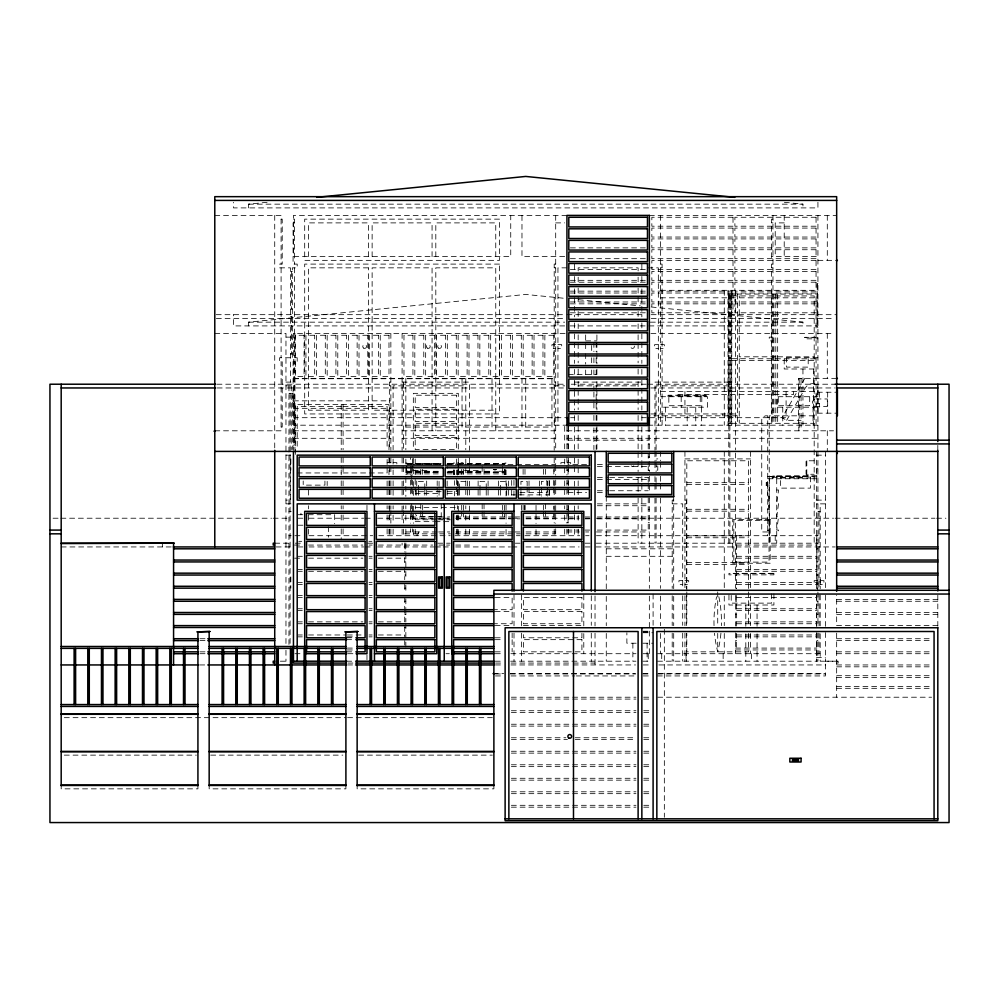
<?xml version="1.0" encoding="UTF-8"?>
<svg xmlns="http://www.w3.org/2000/svg" width="999" height="999" viewBox="0 0 999 999"><rect width="100%" height="100%" fill="white"/><g stroke="black" fill="none" stroke-linecap="round" stroke-linejoin="round"><path stroke-width="0.75" stroke-dasharray="5 3.75" d="M816.058 398.963L827.297 398.963L827.297 406.456L815.571 406.418L813.086 404.982L812.437 401.735L813.773 399.725L816.058 398.963L817.407 392.232M804.819 378.359L782.105 417.694L786.65 420.317L801.073 420.317M786.65 420.317L805.331 387.962A8.729 8.729 0 0 1 812.886 383.604A5.045 5.045 0 0 1 817.931 388.636M776.173 477.26L776.922 476.511M792.469 477.26L793.218 476.511M806.056 476.511L806.992 475.761M248.501 207.904L248.501 204.158L267.083 202.298M248.501 325.911L248.501 322.165L525.724 294.443L564.447 298.314M248.501 204.158L802.946 204.158L802.946 207.904M214.785 215.397L281.094 215.397L281.094 264.098M566.933 215.397L293.456 215.397L293.456 256.606L510.739 256.606L510.739 215.397M649.35 215.397L836.663 215.397M281.094 219.143L282.218 219.143L282.218 264.098L279.595 264.098L279.595 267.844L290.459 267.844L290.459 382.105M293.456 219.143L294.58 219.143L294.58 264.098M772.976 219.143L771.478 219.143L771.478 260.352L772.976 260.352M294.58 222.889L293.082 222.889L293.082 264.098L297.202 264.098L297.202 267.844L292.332 267.844L292.332 357.754L297.202 357.754L297.202 361.501L293.082 361.501L293.082 402.709L294.58 402.709M555.694 222.889L564.685 222.889M771.478 222.889L772.976 222.889M784.215 222.889L775.224 222.889L775.224 256.606L817.931 256.606M570.367 247.864L645.292 247.864M564.685 256.606L521.977 256.606L521.977 215.397M771.478 256.606L772.976 256.606M570.367 258.679L645.292 258.679M817.931 260.352L836.663 260.352M555.694 264.098L554.195 264.098L554.195 450.249M660.589 264.098L662.087 264.098L662.087 425.187M772.976 264.098L771.478 264.098L771.478 413.948L772.976 413.948M554.195 267.844L555.694 267.844M566.933 267.844L557.942 267.844L557.942 425.187M647.851 267.844L658.341 267.844L658.341 425.187M660.589 267.844L662.087 267.844M771.478 267.844L772.976 267.844M570.367 269.505L645.292 269.505M290.459 271.591L292.332 271.591M570.367 280.332L645.292 280.332M570.367 282.205L645.292 282.205M817.931 283.391L817.182 283.391L817.182 327.222L817.931 327.222M817.182 284.515L817.182 326.099M660.589 290.322L817.931 290.322M570.367 291.146L645.292 291.146M570.367 293.019L645.292 293.019M728.021 294.068L816.058 294.068M728.396 295.941L731.393 295.941M731.768 295.941L814.185 295.941L814.185 543.194M660.589 297.814L817.931 297.814M570.367 301.973L645.292 301.973M816.058 301.973L734.889 301.973L734.889 293.019L816.058 293.019L816.058 425.187M570.367 303.846L645.292 303.846M816.058 303.846L734.889 303.846L734.889 312.799L816.058 312.799M290.459 309.053L292.332 309.053M570.367 312.799L645.292 312.799M216.221 314.673L563.911 314.673M566.933 314.673L644.954 314.673M651.123 314.673L836.663 314.673M290.459 316.546L292.332 316.546M216.346 318.419L563.911 318.419M651.186 318.419L833.541 318.419M248.501 322.165L564.66 322.165M650.324 322.165L802.946 322.165L802.946 325.911M564.66 325.911L233.516 325.911L233.516 314.673M570.142 325.911L817.931 325.911M214.785 333.404L285.964 333.404L285.964 644.105M565.059 333.404L293.456 333.404L293.456 450.174M650.911 333.404L833.541 333.404M285.964 337.15L294.955 337.15M772.976 337.15L769.23 337.15L769.23 340.896L772.976 340.896M817.931 337.337L804.445 337.337L804.445 338.836L817.931 338.836M585.664 340.896L596.903 340.896M555.694 344.643L551.947 344.643L551.947 348.389L555.694 348.389M557.942 344.643L561.688 344.643L561.688 348.389L557.942 348.389M658.341 344.643L654.595 344.643L654.595 348.389L658.341 348.389M660.589 344.643L664.335 344.643L664.335 348.389L660.589 348.389M290.459 354.008L292.332 354.008M775.786 356.818L739.26 356.818L739.26 295.941M777.659 356.818L814.185 356.818M290.459 357.754L279.595 357.754L279.595 361.501L282.218 361.501L282.218 427.06L281.094 427.06M817.931 357.754L784.215 357.754L784.215 368.993L817.931 368.993M728.396 358.691L731.393 358.691M731.768 358.691L815.684 358.878L815.684 357.754M728.396 360.564L731.393 360.564M731.768 360.564L772.04 360.564M773.913 360.564L814.185 360.564M568.369 374.613L596.903 374.613M293.456 378.359L555.694 378.359M836.663 378.359L798.451 378.359L798.451 427.06L799.2 427.06M293.456 378.733L555.694 378.733M285.964 382.105L294.955 382.105M390.859 382.105L389.36 382.105L389.36 450.249M402.098 382.105L469.53 382.105L469.53 450.249M554.195 382.105L555.694 382.105M574.425 382.105L641.857 382.105M729.894 382.105L654.969 382.105L654.969 450.249M216.97 384.215L565.059 384.215M571.253 384.215L646.228 384.215M647.689 384.215L834.864 384.215M285.964 385.851L294.955 385.851M389.36 385.851L390.859 385.851M403.596 385.851L393.107 385.851L393.107 449.712M405.844 385.851L465.784 385.851M554.195 385.851L564.685 385.851M578.171 385.851L638.111 385.851M217.17 387.962L565.009 387.962M650.799 387.962L834.864 387.962M817.931 389.598L817.931 415.821M660.589 391.471L817.931 391.471M817.332 392.232L837.412 392.232M288.961 393.344L293.456 393.344M668.081 395.966L706.668 395.966L706.668 396.715M660.589 396.715L707.417 396.715L707.417 407.205L660.589 407.205M817.931 396.715L776.722 396.715L776.722 407.205L817.931 407.205M293.456 400.836L390.859 400.836M293.456 401.398L294.205 401.398L294.205 445.229L293.456 445.229M294.205 402.522L294.205 444.105M293.456 406.456L294.58 406.456L294.58 361.501M341.221 406.456L297.202 406.456L297.202 449.75M343.094 406.456L387.113 406.456L387.113 449.75M293.456 408.329L390.859 408.329M432.067 410.202L372.127 410.202L372.127 267.844L432.067 267.844L432.067 430.806M435.814 410.202L495.754 410.202M771.478 410.202L772.976 410.202M817.332 413.174L837.412 413.174M650.761 413.948L737.012 413.948L737.012 415.821L649.35 415.821M814.185 415.821L769.23 415.821L769.23 543.194M767.731 417.32L769.23 417.32M293.456 417.694L568.056 417.694M570.604 417.694L574.425 417.694M641.857 417.694L646.353 417.694M649.35 417.694L786.088 417.694L786.088 391.471M728.396 423.314L731.393 423.314M731.768 423.314L814.185 423.314M568.056 425.187L294.58 425.187L294.58 417.694M647.851 425.187L817.931 425.187M405.844 427.06L432.067 427.06M435.814 427.06L462.038 427.06M465.784 427.06L492.007 427.06M495.754 427.06L521.977 427.06M525.724 427.06L551.947 427.06M214.785 430.806L281.094 430.806L281.094 361.501M293.456 430.806L390.859 430.806M402.098 430.806L555.694 430.806M566.933 430.806L833.541 430.806M293.456 438.299L390.859 438.299M402.098 438.299L555.694 438.299M566.933 438.299L817.931 438.299M568.056 440.172L648.226 440.172M566.933 443.918L568.056 443.918M648.226 443.918L649.35 443.918M285.964 455.157L290.459 455.157L290.459 500.112L285.964 500.112M816.433 455.157L825.424 455.157M648.226 457.03L649.35 457.03M656.655 458.903L657.779 458.903M684.939 458.903L750.499 458.903M814.185 460.776L806.056 460.776L806.056 474.263L814.185 474.263M387.113 462.649L390.859 462.649M393.107 462.649L396.853 462.649L396.853 464.523M564.685 462.649L560.938 462.649L560.938 464.523M566.933 462.649L570.679 462.649L570.679 464.523M405.844 463.024L406.968 463.024L406.968 464.21L441.034 464.21M454.545 463.024L453.421 463.024L453.421 464.21L447.227 464.21M457.355 463.024L458.479 463.024L458.479 474.263L457.355 474.263M506.056 463.024L504.932 463.024L504.932 464.21L458.479 464.21M406.968 463.399L441.034 463.399M447.227 463.399L453.421 463.399M458.479 463.399L504.932 463.399M441.158 463.586L415.209 463.586L415.209 459.016M447.265 463.586L456.418 463.586L456.418 459.016M406.968 463.973L441.034 463.973M447.227 463.973L453.421 463.973M458.479 463.973L504.932 463.973M440.434 464.523L410.527 464.523L410.527 457.604M446.665 464.523L555.694 464.523L555.694 457.604M586.563 464.523L568.056 464.523L568.056 457.03M597.352 464.523L605.057 464.523M597.352 466.396L605.057 466.396M606.605 466.396L648.226 466.396M817.931 468.269L816.807 468.269L816.807 476.885L770.654 476.511M566.933 470.142L568.056 470.142M648.226 470.142L649.35 470.142M426.973 470.404L412.962 470.404L412.962 465.971M464.473 470.404L478.484 470.404M406.968 471.291L439.335 471.291M453.421 471.291L447.577 471.291L447.577 466.633M458.479 471.291L490.846 471.291M499.088 471.291L504.932 471.291M406.968 471.928L441.034 471.928M447.227 471.928L453.421 471.928M458.479 471.928L504.932 471.928M406.968 472.165L441.034 472.165M447.227 472.165L453.421 472.165M458.479 472.165L504.932 472.165M406.593 472.39L441.034 472.515M447.227 472.515L453.796 472.39M458.104 472.39L505.307 472.39M297.202 472.952L341.221 472.952M343.094 472.952L387.113 472.952L387.113 459.028M406.968 473.888L441.034 473.888M447.227 473.888L453.421 473.888M458.479 473.888L504.932 473.888M405.844 474.263L406.968 474.263L406.968 466.146M454.545 474.263L453.421 474.263L453.421 469.705M504.932 474.263L506.056 474.263M816.807 475.761L772.976 475.761L772.976 478.758M767.731 476.511L814.185 476.511M597.352 477.634L608.141 477.634M609.677 477.634L648.226 477.634M780.469 478.009L810.439 478.009M767.731 478.758L817.931 478.758M597.352 479.508L605.057 479.508M606.605 479.508L648.226 479.508M465.759 481.381L459.528 481.381L459.528 488.736M767.731 481.655L767.731 486.438M767.357 482.455L766.233 482.505L766.233 485.639L767.357 485.639M686.812 482.692L748.626 482.692M566.933 483.254L568.056 483.254M686.812 484.565L748.626 484.565M766.233 485.576L766.982 485.576L766.982 482.505M767.731 487.375L767.731 488.873M767.731 489.997L769.605 489.997M776.722 489.997L778.596 489.997L776.722 503.359L778.596 503.359L776.722 516.72L778.596 516.72L776.722 530.082L778.596 530.082L778.596 531.955L776.722 531.955M597.352 490.746L608.141 490.746M609.677 490.746L648.226 490.746M441.158 491.683L415.209 491.683L415.209 487.112M447.265 491.683L456.418 491.683L456.418 487.112M519.93 492.619L546.865 492.619M568.056 492.619L586.563 492.619M597.352 492.619L605.057 492.619M767.731 492.807L767.731 494.305M415.209 493.556L441.158 493.556M447.265 493.556L456.418 493.556M511.675 494.867L517.669 494.867M519.168 494.867L549.138 494.867M767.731 495.991L768.481 495.991M673.701 500.112L672.202 500.112L672.202 588.399M684.939 500.112L686.438 500.112L686.438 588.399M816.433 500.112L825.424 500.112M285.964 503.858L291.209 503.858M597.352 503.858L648.226 503.858M672.202 503.858L682.692 503.858L682.692 587.974M684.939 503.858L686.438 503.858M816.433 503.858L817.931 503.858M825.424 503.858L820.179 503.858L820.179 588.711M597.352 505.731L648.226 505.731M415.209 507.604L456.418 507.604M686.812 509.29L748.626 509.29M566.933 509.478L568.056 509.478M648.226 509.478L649.35 509.478M767.731 509.478L768.481 509.478L768.481 496.003M686.812 511.163L748.626 511.163M288.961 511.351L291.209 511.351M817.931 511.351L820.179 511.351M298.139 514.722L302.822 514.722M308.291 514.722L334.665 514.722L334.665 523.713M434.066 516.595L418.581 516.595A2.997 2.997 0 0 1 415.684 514.373M435.614 516.595L441.808 516.595A2.997 2.997 0 0 0 442.195 516.558M410.527 516.97L432.604 516.97M438.823 516.97L449.7 516.97M455.919 516.97L513.411 516.97M514.972 516.97L519.63 516.97M525.849 516.97L553.821 516.97L553.821 510.839M568.056 516.97L578.846 516.97M585.014 516.97L589.635 516.97M597.352 516.97L648.226 516.97M53.072 518.219L59.316 518.219M60.877 518.219L271.603 518.219M273.164 518.219L290.334 518.219M298.139 518.219L302.822 518.219M309.066 518.219L363.698 518.219M365.259 518.219L371.503 518.219M377.747 518.219L433.941 518.219M435.502 518.219L441.745 518.219M443.306 518.219L449.55 518.219M455.794 518.219L510.427 518.219M511.988 518.219L519.792 518.219M526.036 518.219L579.108 518.219M585.352 518.219L590.034 518.219M596.278 518.219L833.541 518.219M835.102 518.219L935.002 518.219M936.562 518.219L945.928 518.219M410.527 518.843L432.642 518.843M438.873 518.843L449.775 518.843M456.006 518.843L519.867 518.843M526.098 518.843L555.694 518.843M568.056 518.843L578.846 518.843M585.014 518.843L589.635 518.843M597.352 518.843L648.226 518.843M436.575 519.78L415.209 519.78L415.209 515.209M438.099 519.78L450.312 519.78M767.731 520.716L769.605 520.716M415.209 521.653L433.529 521.653M435.052 521.653L450.312 521.653M767.731 522.402L767.731 523.901M566.933 522.589L568.056 522.589M648.226 522.589L649.35 522.589M298.139 525.212L302.897 525.212M566.933 530.082L578.846 530.082M585.014 530.082L589.635 530.082M597.352 530.082L649.35 530.082M767.731 530.457L769.23 530.457M437.112 531.955L404.345 531.955L404.345 533.828L450.312 533.828M438.673 531.955L449.737 531.955M455.831 531.955L513.623 531.955M515.122 531.955L519.855 531.955M526.048 531.955L555.694 531.955M566.933 531.955L579.37 531.955M585.589 531.955L588.698 531.955M596.478 531.955L649.35 531.955M767.731 531.955L761.738 531.955L761.738 419.568L762.836 416.908L765.484 415.821L767.731 415.821L767.731 535.701M455.282 533.828L520.167 533.828M526.048 533.828L555.694 533.828M288.961 535.701L291.209 535.701M294.955 535.701L302.722 535.701M308.928 535.701L372.689 535.701M378.758 535.701L450.162 535.701M455.082 535.701L519.992 535.701M525.037 535.701L579.757 535.701M585.589 535.701L589.073 535.701M596.478 535.701L817.931 535.701M686.812 535.889L748.626 535.889M686.812 537.762L748.626 537.762M298.726 541.321L301.76 541.321M368.893 541.321L371.928 541.321M274.725 543.194L291.209 543.194M295.329 543.194L302.897 543.194M367.669 543.194L372.689 543.194M437.787 543.194L450.199 543.194M515.359 543.194L520.004 543.194M585.002 543.194L590.097 543.194M596.278 543.194L817.931 543.194M294.58 545.067L302.335 545.067M308.541 545.067L362.837 545.067M369.043 545.067L372.14 545.067M378.346 545.067L432.754 545.067M438.873 545.067L445.005 545.067M446.541 545.067L449.612 545.067M455.731 545.067L469.53 545.067L469.53 543.194M736.638 545.067L816.807 545.067M61.189 546.94L173.576 546.94M276.161 546.94L290.572 546.94M298.139 546.94L302.822 546.94M309.053 546.94L363.698 546.94M365.222 546.94L371.503 546.94M377.709 546.94L433.941 546.94M435.427 546.94L441.745 546.94M443.231 546.94L449.55 546.94M455.719 546.94L510.427 546.94M511.888 546.94L519.792 546.94M525.924 546.94L579.108 546.94M585.214 546.94L590.034 546.94M596.128 546.94L834.839 546.94M404.72 548.813L405.844 548.813M606.268 548.813L673.701 548.813M735.514 548.813L736.638 548.813M816.807 548.813L817.931 548.813M297.677 556.306L302.335 556.306M369.043 556.306L372.14 556.306M606.268 556.306L673.701 556.306M736.638 556.306L816.807 556.306M294.58 558.179L302.335 558.179M308.541 558.179L362.837 558.179M369.043 558.179L372.14 558.179M378.346 558.179L404.72 558.179M736.638 558.179L816.807 558.179M404.72 561.925L405.844 561.925M735.514 561.925L736.638 561.925M816.807 561.925L817.931 561.925M686.812 562.487L748.626 562.487M686.812 564.36L748.626 564.36M297.677 569.418L302.335 569.418M369.043 569.418L372.14 569.418M736.638 569.418L816.807 569.418M297.677 571.291L302.335 571.291M308.541 571.291L362.837 571.291M369.043 571.291L372.14 571.291M378.346 571.291L404.72 571.291M736.638 571.291L816.807 571.291M404.72 575.037L405.844 575.037M735.514 575.037L736.638 575.037M816.807 575.037L817.931 575.037M817.931 579.532L817.557 590.771M820.179 579.532L820.554 587.961M682.692 580.656L678.945 580.656L678.945 584.403L682.692 584.403M684.939 580.656L688.686 580.656L688.686 584.403L684.939 584.403M817.557 580.656L814.185 580.656L814.185 584.403M820.554 580.656L823.925 580.656L823.925 584.403L820.554 584.403M297.677 582.529L302.335 582.529M369.043 582.529L372.14 582.529M736.638 582.529L816.807 582.529M297.677 584.403L302.335 584.403M369.043 584.403L372.14 584.403M736.638 584.403L817.557 584.403M404.72 588.149L405.844 588.149M736.638 588.149L735.514 588.149L735.514 451.411M816.807 588.149L817.931 588.149M297.677 595.641L302.335 595.641M369.043 595.641L372.14 595.641M297.677 597.514L302.335 597.514M369.043 597.514L372.14 597.514M495.204 597.514L512.137 597.514L512.137 609.69L495.204 609.69M736.638 597.514L816.807 597.514M836.663 599.388L937.811 599.388M404.72 601.261L405.844 601.261M735.514 601.261L736.638 601.261M816.807 601.261L817.931 601.261M836.663 601.261L937.811 601.261M297.677 608.753L302.335 608.753M369.043 608.753L372.14 608.753M736.638 608.753L816.807 608.753M297.677 610.626L302.335 610.626M369.043 610.626L372.14 610.626M736.638 610.626L816.807 610.626M495.204 611.563L512.137 611.563L512.137 623.738L495.204 623.738M836.663 612.499L937.811 612.499M404.72 614.373L405.844 614.373M735.514 614.373L736.638 614.373M816.807 614.373L817.931 614.373M836.663 614.373L937.811 614.373M297.677 621.865L302.335 621.865M308.541 621.865L362.837 621.865M369.043 621.865L372.14 621.865M378.346 621.865L404.72 621.865L404.72 610.002M736.638 621.865L816.807 621.865M297.677 623.738L302.335 623.738M369.043 623.738L372.14 623.738M736.638 623.738L816.807 623.738M495.204 625.611L512.137 625.611M523.376 625.611L581.918 625.611M937.811 625.611L836.663 625.611L836.663 595.167M404.72 627.484L405.844 627.484M642.981 631.231L650.049 631.231M642.981 631.98L650.686 631.98M643.069 632.729L653.096 632.729M297.677 634.977L302.335 634.977M308.541 634.977L345.766 634.977M347.327 634.977L362.837 634.977M369.043 634.977L372.14 634.977M378.346 634.977L404.72 634.977M736.638 634.977L816.807 634.977M297.677 636.85L302.335 636.85M347.327 636.85L355.082 636.85M369.043 636.85L372.14 636.85M736.638 636.85L816.807 636.85M346.616 637.787L354.32 637.787M495.204 637.787L502.897 637.787M200.025 638.723L207.817 638.723M836.663 638.723L931.592 638.723M346.616 639.66L354.32 639.66M495.204 639.66L502.897 639.66M200.025 640.596L207.817 640.596M735.514 640.596L736.638 640.596M816.807 640.596L817.931 640.596M836.663 640.596L931.592 640.596M636.126 643.219L626.873 643.219L626.873 632.729M642.832 643.219L653.096 643.219M347.327 648.089L355.244 648.089M735.514 648.089L816.807 648.089M347.315 649.962L355.02 649.962M735.514 649.962L816.807 649.962M200.025 651.835L207.817 651.835M346.616 651.835L354.32 651.835M495.204 651.835L502.897 651.835M836.663 651.835L931.592 651.835M200.025 653.708L207.817 653.708M294.955 653.708L302.734 653.708M347.889 653.708L355.02 653.708M445.991 653.708L449.338 653.708M495.329 653.708L503.708 653.708M510.901 653.708L635.951 653.708M643.081 653.708L651.348 653.708M657.479 653.708L820.179 653.708M836.663 653.708L931.592 653.708M816.433 657.454L825.424 657.454M280.344 661.201L288.961 661.201M346.653 661.201L354.57 661.201M495.242 661.201L503.608 661.201M510.689 661.201L635.951 661.201M642.832 661.201L651.348 661.201M657.504 661.201L817.931 661.201L817.931 632.554M347.864 663.074L354.083 663.074M495.541 663.074L503.309 663.074M511.088 663.074L571.715 663.074M573.264 663.074L595.029 663.074M836.663 663.074L838.161 663.074L838.161 661.201L820.179 661.201L820.179 633.154M199.688 664.947L207.817 664.947M347.552 664.947L355.332 664.947M495.417 664.947L503.296 664.947M510.976 664.947L571.703 664.947M573.239 664.947L635.501 664.947M643.294 664.947L651.073 664.947M658.853 664.947L825.424 664.947M836.663 664.947L931.592 664.947M836.663 666.82L931.592 666.82M493.131 673.588L503.721 673.588M510.289 673.588L635.252 673.588M642.894 673.588L650.836 673.588M658.503 673.588L825.424 673.588M495.442 673.963L503.221 673.963M510.289 673.963L635.726 673.963M642.894 673.963L651.273 673.963M657.317 673.963L825.424 673.963M836.663 675.699L931.592 675.699M495.442 675.936L503.221 675.936M511.001 675.936L574.825 675.936M576.373 675.936L635.526 675.936M643.306 675.936L651.086 675.936M657.317 675.936L825.424 675.936L825.424 661.575M836.663 677.572L931.592 677.572M836.663 686.45L931.592 686.45M836.663 688.323L931.592 688.323M511.351 697.215L635.963 697.215M643.706 697.215L649.987 697.215M657.704 697.215L931.592 697.215M511.351 699.088L635.963 699.088M643.756 699.088L649.987 699.088M511.351 710.726L635.963 710.726M643.756 710.726L649.987 710.726M511.351 712.599L635.963 712.599M643.756 712.599L649.987 712.599M64.298 717.669L346.016 717.669M347.577 717.669L492.32 717.669M511.351 724.238L635.963 724.238M643.756 724.238L649.987 724.238M511.351 726.111L635.963 726.111M643.756 726.111L649.987 726.111M511.351 737.749L565.871 737.749M575.212 737.749L635.963 737.749M643.756 737.749L649.987 737.749M511.351 739.622L567.42 739.622M575.212 739.622L635.963 739.622M643.756 739.622L649.987 739.622M511.351 751.26L635.963 751.26M643.756 751.26L649.987 751.26M511.351 753.134L635.963 753.134M643.756 753.134L649.987 753.134M64.298 755.132L196.378 755.132M210.714 755.132L342.794 755.132M358.691 755.132L492.332 755.132M511.351 764.772L635.963 764.772M643.756 764.772L649.987 764.772M511.351 766.645L635.963 766.645M643.756 766.645L649.987 766.645M511.351 778.283L635.963 778.283M643.756 778.283L649.987 778.283M511.351 780.157L635.963 780.157M643.756 780.157L649.987 780.157M511.351 791.795L635.963 791.795M643.756 791.795L649.987 791.795M511.351 793.668L635.963 793.668M643.756 793.668L649.987 793.668M511.351 805.306L635.963 805.306M643.756 805.306L649.987 805.306M511.351 807.18L635.963 807.18M643.756 807.18L649.987 807.18M784.365 202.298L802.946 204.158M578.384 299.7L640.334 305.894M651.173 306.98L802.946 322.165M796.965 476.511L797.714 477.26M780.669 476.511L781.418 477.26M937.811 445.379L937.811 450.299M937.811 595.167L937.811 626.236M837.412 661.201L824.674 661.201M836.663 633.104L836.663 697.215M827.671 392.232L827.671 413.174M827.297 215.397L827.297 260.352M827.297 333.404L827.297 378.359M827.297 430.806L827.297 451.411M825.424 451.411L825.424 588.161M825.424 595.204L825.424 626.323M825.424 632.554L825.424 661.201M820.179 594.904L820.179 625.849M819.43 392.232L819.43 398.963M819.055 511.351L819.055 588.711M819.055 594.904L819.055 625.849M819.055 633.216L819.055 653.708M817.931 202.285L817.931 207.904L233.516 207.904L233.516 202.285M817.931 215.397L817.931 588.773M817.931 592.12L817.931 627.484M816.807 535.701L816.807 588.611M816.807 595.429L816.807 626.023M816.807 633.304L816.807 661.201M816.433 451.411L816.433 588.161M816.433 595.204L816.433 626.323M816.433 632.554L816.433 661.201M815.684 337.337L805.194 337.337M813.436 368.993L813.436 425.187M813.061 407.205L813.061 425.187M810.439 476.885L810.439 488.124L780.469 488.124L780.469 476.885M809.689 396.715L809.689 405.706L778.271 405.706L778.271 396.715M808.191 358.878L808.191 367.12L786.463 367.12L786.463 357.754M807.929 474.263L807.929 475.761M806.805 460.776L806.805 474.263M802.946 368.993L802.946 425.187M802.509 476.511L802.497 477.26L771.415 477.26L771.39 476.511M801.073 378.359L801.073 430.806M799.2 378.359L799.2 430.806M798.825 427.06L798.825 430.806M796.59 476.511L796.59 477.26M793.581 391.471L793.581 394.468L677.447 394.468L677.447 391.471M793.593 476.511L793.593 477.26M784.215 215.397L784.215 256.606M782.766 407.205L782.766 425.187M780.294 476.511L780.294 477.26M777.659 294.068L777.659 425.187M777.297 476.511L777.297 477.26M776.722 478.758L776.722 543.194M775.786 294.068L775.786 425.187M775.224 535.701L775.224 543.194M774.1 475.761L774.1 476.885M773.913 294.068L773.913 425.187M773.913 593.768L773.913 605.007L728.958 605.007L728.958 593.768M773.164 573.351L729.707 573.351M772.976 215.397L772.976 417.694M772.04 294.068L772.04 425.187M771.852 417.694L771.852 425.187M771.64 593.768L771.64 603.134L731.231 603.134L731.231 593.768M769.605 478.758L769.605 535.701M757.055 605.007L757.055 626.261M757.055 633.853L757.055 661.201M751.623 653.708L751.623 661.201M750.499 451.411L750.499 588.249M750.499 596.041L750.499 625.649M750.499 633.441L750.499 653.708M748.626 588.511L748.626 460.776L686.812 460.776L686.812 590.022M748.626 591.895L748.626 625.699M748.626 633.391L748.626 651.835L686.812 651.835L686.812 633.391M745.816 605.007L745.816 626.261M745.816 633.853L745.816 661.201M739.26 358.691L739.26 423.314M737.387 294.068L737.387 425.187M736.638 535.701L736.638 588.611M736.638 595.429L736.638 626.023M736.638 633.304L736.638 648.089M735.514 290.322L735.514 449.862M735.514 595.429L735.514 626.023M735.514 632.842L735.514 653.708M731.768 290.322L731.768 425.187M731.393 294.068L731.393 425.187M730.644 295.941L730.644 358.691M730.644 360.564L730.644 423.314M729.894 294.068L729.894 543.194M729.145 295.941L729.145 358.691M729.145 360.564L729.145 423.314M728.771 543.194L728.771 385.851L656.093 385.851L656.093 449.712M728.396 294.068L728.396 425.187M728.021 290.322L728.021 425.187M724.275 290.322L724.275 425.187M724.275 451.411L724.275 588.349M724.275 596.128L724.275 625.686M724.275 633.478L724.275 653.708M723.151 653.708L723.151 661.201M722.776 413.948L722.776 415.821M717.719 591.895L717.719 625.699M717.719 633.391L717.719 651.835A121.753 121.753 0 0 1 714.497 633.204M705.918 395.966L705.918 395.217L668.081 395.217L668.081 396.715M701.798 396.715L701.798 407.205M701.423 407.205L701.423 425.187M701.036 395.966L701.036 396.715M700.287 395.217L700.287 395.966M700.249 396.715L700.249 405.706L668.831 405.706L668.831 396.715M695.754 407.205L695.754 425.187M687.187 407.205L687.187 425.187M686.812 591.895L686.812 625.699M686.438 595.766L686.438 625.574M686.438 633.154L686.438 661.201M686.063 653.708L686.063 661.201M684.939 391.471L684.939 417.694M684.939 451.411L684.939 588.536M684.939 595.766L684.939 625.774M684.939 633.154L684.939 661.201M682.692 395.217L682.692 395.966M682.692 595.766L682.692 625.362M682.692 633.154L682.692 661.201M681.942 395.966L681.942 396.715M681.193 396.715L681.193 407.205M673.701 496.366L673.701 588.698M673.701 596.403L673.701 625.711M673.701 633.428L673.701 661.201M672.202 595.766L672.202 625.574M672.202 633.154L672.202 661.201M665.459 407.205L665.459 425.187M664.335 629.32L664.335 817.269M661.713 653.708L661.713 661.201M660.589 215.397L660.589 425.187M660.589 451.411L660.589 460.739M660.589 462.3L660.589 470.079M660.589 476.298L660.589 482.529M660.589 484.078L660.589 491.87M660.589 498.076L660.589 588.349M660.589 596.128L660.589 625.686M660.589 633.478L660.589 653.708M657.779 465.921L657.779 470.142L656.655 470.142L656.655 465.921M656.093 451.273L656.093 460.626M656.093 462.175L656.093 471.528M656.093 477.759L656.093 482.43M656.093 483.991L656.093 491.783M656.093 498.014L656.093 543.194M654.969 451.798L654.969 461.426M654.969 462.649L654.969 470.691M654.969 476.585L654.969 482.779M654.969 484.328L654.969 492.282M654.969 498.264L654.969 543.194M653.096 594.043L653.096 626.236M649.35 426.436L649.35 471.516M649.35 476.298L649.35 491.995M649.35 497.814L649.35 588.349M649.35 596.128L649.35 653.708M648.226 426.436L648.226 451.411M648.226 453.284L648.226 464.31M648.226 465.771L648.226 470.604M648.226 477.422L648.226 482.317M648.226 483.716L648.226 491.995M648.226 497.814L648.226 530.082M648.226 653.708L648.226 661.201M647.102 643.219L647.102 661.201M641.857 264.098L641.857 270.292M641.857 276.486L641.857 282.705M641.857 288.873L641.857 316.845M641.857 322.952L641.857 329.146M641.857 333.903L641.857 363.386M641.857 369.418L641.857 374.25M641.857 380.257L641.857 386.75M641.857 388.299L641.857 410.027M641.857 415.584L641.857 423.626M641.857 427.023L641.857 450.249M641.857 451.798L641.857 461.426M641.857 462.649L641.857 470.691M641.857 476.585L641.857 482.779M641.857 484.328L641.857 492.282M641.857 498.264L641.857 543.194M638.111 270.954L638.111 267.844L578.171 267.844L578.171 270.954M638.111 277.185L638.111 281.855M638.111 288.087L638.111 305.232M638.111 311.463L638.111 317.694M638.111 323.926L638.111 328.596M638.111 334.827L638.111 362.862M638.111 369.093L638.111 375.324M638.111 381.556L638.111 409.602M638.111 415.447L638.111 423.626M638.111 426.348L638.111 471.528M638.111 477.759L638.111 491.783M638.111 498.014L638.111 543.194M632.866 643.219L632.866 661.201M606.268 496.366L606.268 588.698M606.268 596.403L606.268 625.711M606.268 633.428L606.268 661.201M596.903 334.952L596.903 341.171M596.903 342.42L596.903 352.41M596.903 353.596L596.903 363.873M596.903 369.143L596.903 375.362M596.903 381.568L596.903 410.027M596.903 415.372L596.903 421.59M596.903 426.635L596.903 449.95M596.153 342.42L596.153 351.623M596.153 357.754L596.153 363.873M596.153 370.005L596.153 374.613M596.153 385.851L596.153 409.165M596.153 415.372L596.153 421.59M596.153 427.809L596.153 449.575M595.029 595.928L595.029 625.973M595.029 633.229L595.029 664.947M593.906 342.42L593.906 351.623M593.906 357.754L593.906 363.873M593.906 370.005L593.906 374.613M593.906 385.851L593.906 390.509M593.906 392.058L593.906 401.386M593.906 402.947L593.906 409.165M593.906 415.372L593.906 421.59M593.906 427.809L593.906 449.575M591.658 345.492L591.658 351.623M591.658 357.754L591.658 363.873M591.658 370.005L591.658 374.613M591.283 595.766L591.283 625.362M591.283 633.154L591.283 661.201M585.664 334.927L585.664 352.135M585.664 353.634L585.664 364.123M585.664 370.005L585.664 374.613M583.791 594.904L583.791 625.849M583.791 633.591L583.791 653.708M581.918 633.216L581.918 637.787L523.376 637.787L523.376 633.216M578.171 277.185L578.171 281.855M578.171 288.087L578.171 305.232M578.171 311.463L578.171 317.694M578.171 323.926L578.171 328.596M578.171 334.827L578.171 362.862M578.171 369.093L578.171 375.324M578.171 381.556L578.171 409.602M578.171 415.447L578.171 423.626M578.171 426.348L578.171 449.712M578.171 459.065L578.171 474.637M578.171 480.869L578.171 496.453M578.171 505.794L578.171 508.916M578.171 515.147L578.171 522.939M578.171 529.17L578.171 536.95M574.425 264.098L574.425 270.292M574.425 276.486L574.425 282.705M574.425 288.873L574.425 316.845M574.425 322.952L574.425 329.146M574.425 333.903L574.425 363.386M574.425 369.418L574.425 374.25M574.425 380.257L574.425 389.86M574.425 391.396L574.425 410.027M574.425 415.584L574.425 423.626M574.425 427.023L574.425 450.249M574.425 457.992L574.425 475.187M574.425 481.231L574.425 495.367M574.425 506.018L574.425 523.289M574.425 529.245L574.425 537.012M568.431 426.348L568.431 450.249M568.431 457.992L568.431 475.037M568.431 480.869L568.431 496.453M568.431 505.794L568.431 523.051M568.431 529.17L568.431 536.987M568.056 426.436L568.056 450M568.056 469.205L568.056 474.825M568.056 479.508L568.056 486.163M568.056 487.624L568.056 496.366M568.056 505.107L568.056 509.94M568.056 510.926L568.056 523.051M566.933 426.348L566.933 451.411M566.933 457.03L566.933 475.037M566.933 480.332L566.933 496.453M566.933 505.107L566.933 523.139M566.933 529.17L566.933 537.012M564.685 426.348L564.685 449.712M564.685 459.065L564.685 474.637M564.685 480.869L564.685 496.453M564.685 505.794L564.685 508.916M564.685 515.147L564.685 522.939M564.685 529.17L564.685 536.95M555.694 215.397L555.694 450.112M555.694 465.671L555.694 475.187M555.694 480.032L555.694 496.515M555.694 505.619L555.694 523.289M555.694 528.846L555.694 537.012M554.57 417.694L554.57 425.187M554.195 457.992L554.195 475.037M554.195 480.869L554.195 496.453M554.195 505.794L554.195 512.212M554.195 513.761L554.195 523.051M554.195 529.17L554.195 536.987M553.821 469.455L553.821 474.05M553.821 480.182L553.821 486.313M553.821 487.849L553.821 495.504M553.821 506.231L553.821 509.303M551.947 378.359L551.947 430.806M549.512 481.019L549.512 488.636M549.512 490.159L549.512 496.241M549.138 480.444L549.138 488.736M549.138 490.259L549.138 496.053M547.639 485.789L547.639 481.381L541.408 481.381L541.408 485.789M547.639 487.262L547.639 496.091M546.865 480.319L546.865 489.547M546.865 490.959L546.865 495.616M545.454 469.305L545.454 475.137M545.454 503.858L545.454 509.677M545.454 511.138L545.454 516.97M543.581 469.305L543.581 475.137M543.581 505.307L543.581 509.677M543.581 511.138L543.581 516.97M541.408 487.262L541.408 496.091M539.535 481.019L539.535 488.636M539.535 490.159L539.535 496.241M536.026 505.369L536.026 512.924M536.026 514.448L536.026 523.526M536.026 529.57L536.026 537.137M529.033 481.019L529.033 485.589M529.033 487.112L529.033 496.241M527.16 485.789L527.16 481.381L520.941 481.381L520.941 488.736M527.16 487.262L527.16 496.091M525.724 378.359L525.724 430.806M524.987 469.305L524.987 475.137M524.987 505.307L524.987 509.677M524.787 505.369L524.787 509.902M523.114 469.305L523.114 475.137M523.114 505.307L523.114 509.677M521.977 378.359L521.977 430.806M521.503 505.357L521.503 510.089M521.503 594.904L521.503 625.849M521.503 633.154L521.503 661.201M520.941 490.209L520.941 496.091M514.01 594.904L514.01 625.849M514.01 633.154L514.01 661.201M513.948 480.319L513.948 489.547M513.948 490.959L513.948 495.616M512.137 633.216L512.137 637.787M512.137 639.66L512.137 651.835M511.675 480.444L511.675 488.736M511.675 490.259L511.675 496.053M508.566 481.019L508.566 488.636M508.566 490.159L508.566 496.241M506.693 488.736L506.693 481.381L500.462 481.381L500.462 488.736M506.693 490.209L506.693 496.091M506.056 470.042L506.056 474.338M506.056 480.681L506.056 485.252M506.056 491.346L506.056 495.929M506.056 505.069L506.056 512.699M506.056 514.223L506.056 523.364M506.056 529.47L506.056 537.087M505.307 469.705L505.307 474.263M504.932 469.705L504.932 475.761M504.52 469.305L504.52 475.137M504.52 505.307L504.52 512.599M504.52 514.048L504.52 516.97M502.647 466.396L502.647 475.137M502.647 505.307L502.647 509.677M502.647 511.138L502.647 516.97M500.462 490.209L500.462 496.091M498.588 481.019L498.588 488.636M498.588 490.159L498.588 496.241M495.754 256.606L495.754 222.889L435.814 222.889L435.814 256.606M495.754 430.806L495.754 267.844L435.814 267.844L435.814 430.806M493.881 785.476L493.881 788.848L357.142 788.848L357.142 785.476M492.007 378.359L492.007 430.806M488.099 481.019L488.099 488.636M488.099 490.159L488.099 496.241M486.226 488.736L486.226 481.381L479.995 481.381L479.995 488.736M486.226 490.209L486.226 496.091M484.04 469.305L484.04 475.137M484.04 503.858L484.04 509.677M484.04 511.138L484.04 516.97M482.167 466.396L482.167 475.137M482.167 503.858L482.167 509.677M482.167 511.138L482.167 516.97M479.995 490.209L479.995 496.091M478.121 481.019L478.121 488.636M478.121 490.159L478.121 496.241M469.53 457.992L469.53 475.037M469.53 481.231L469.53 495.367M469.53 506.018L469.53 523.139M469.53 529.245L469.53 537.012M467.632 481.019L467.632 488.636M467.632 490.159L467.632 496.241M465.784 378.359L465.784 449.712M465.784 459.065L465.784 474.637M465.784 480.869L465.784 496.453M465.784 505.794L465.784 508.916M465.784 515.147L465.784 522.939M465.784 529.17L465.784 536.95M463.573 469.305L463.573 475.137M463.573 505.307L463.573 512.599M463.573 514.048L463.573 516.97M462.038 378.359L462.038 430.806M461.7 469.305L461.7 475.137M461.7 505.307L461.7 509.677M461.7 511.138L461.7 516.97M459.528 490.209L459.528 496.091M458.291 449.038L458.291 393.344L413.336 393.344L413.336 449.038M458.291 458.329L458.291 473.801M458.291 481.543L458.291 495.467M458.291 506.293L458.291 523.314M458.291 529.507L458.291 535.701M458.104 463.024L458.104 467.707M458.104 469.268L458.104 474.263M457.654 481.019L457.654 488.636M457.654 490.159L457.654 496.241M457.355 470.042L457.355 475.761M457.355 480.756L457.355 488.561M457.355 490.122L457.355 496.366M457.355 505.731L457.355 508.853M457.355 515.097L457.355 522.902M457.355 529.145L457.355 536.95M456.418 470.017L456.418 474.587M456.418 479.508L456.418 485.589M456.418 515.209L456.418 519.78M456.418 529.258L456.418 533.828M454.545 470.042L454.545 474.338M454.545 480.681L454.545 485.252M454.545 491.346L454.545 495.929M454.545 505.069L454.545 509.64M453.796 469.705L453.796 474.263M447.152 481.019L447.152 488.636M447.152 490.159L447.152 496.241M441.233 503.858L441.233 516.97M439.061 481.381L439.061 488.736M439.061 490.209L439.061 496.091M437.187 481.019L437.187 485.589M437.187 487.112L437.187 496.241M432.067 256.606L432.067 222.889L372.127 222.889L372.127 256.606M426.685 481.019L426.685 488.636M426.685 490.159L426.685 496.241M424.812 488.736L424.812 481.381L418.581 481.381L418.581 488.736M424.812 490.209L424.812 496.091M422.639 469.305L422.639 475.137M422.639 505.307L422.639 509.677M422.639 511.138L422.639 516.97M420.766 469.305L420.766 475.137M420.766 503.858L420.766 509.677M420.766 511.138L420.766 516.97M418.581 490.209L418.581 496.091M418.581 531.955L418.581 533.828M417.082 533.828L417.082 535.701M416.708 481.019L416.708 488.636M416.708 490.159L416.708 496.241M415.584 490.372L415.584 495.017M415.584 505.856L415.584 508.953M415.209 470.017L415.209 474.587M415.209 479.508L415.209 485.589M415.209 529.258L415.209 533.828M413.336 458.329L413.336 467.607M413.336 469.155L413.336 473.801M413.336 481.543L413.336 489.273M413.336 490.821L413.336 495.467M413.336 506.293L413.336 512.487M413.336 514.035L413.336 523.314M413.336 529.507L413.336 535.701M412.4 458.691L412.4 464.523M412.4 466.046L412.4 475.249M412.4 480.182L412.4 495.504M412.4 505.894L412.4 523.214M412.4 528.883L412.4 531.955M411.463 466.396L411.463 478.046M411.463 479.508L411.463 496.241M411.463 503.858L411.463 516.97M410.527 466.046L410.527 475.249M410.527 480.182L410.527 496.328M410.527 505.619L410.527 523.214M410.527 528.846L410.527 531.955M406.593 466.146L406.593 474.263M405.844 378.359L405.844 449.712M405.844 459.065L405.844 474.637M405.844 477.634L405.844 496.453M405.844 505.731L405.844 508.916M405.844 515.097L405.844 522.939M405.844 529.145L405.844 536.95M405.844 542.981L405.844 552.385M405.844 553.933L405.844 579.408M405.844 585.227L405.844 592.619M405.844 598.813L405.844 608.541M405.844 609.64L405.844 622.027M405.844 623.563L405.844 639.135M405.844 642.095L405.844 648.089M404.72 542.981L404.72 552.085M404.72 557.554L404.72 566.296M404.72 567.744L404.72 579.72M404.72 584.403L404.72 592.832M404.72 597.514L404.72 608.753M404.72 626.548L404.72 636.85M404.72 640.596L404.72 645.092M403.596 382.105L403.596 450.249M403.596 457.992L403.596 475.037M403.596 480.869L403.596 496.453M403.596 505.794L403.596 509.115M403.596 510.664L403.596 523.051M403.596 529.17L403.596 536.987M402.098 333.404L402.098 450.249M402.098 457.992L402.098 475.037M402.098 481.231L402.098 495.367M402.098 506.018L402.098 523.139M402.098 529.245L402.098 537.012M402.098 543.194L402.098 545.067M393.107 459.065L393.107 468.406M393.107 469.967L393.107 474.637M393.107 480.869L393.107 488.661M393.107 490.222L393.107 496.453M393.107 505.794L393.107 508.916M393.107 515.147L393.107 522.939M393.107 529.17L393.107 536.95M390.859 333.404L390.859 450.174M390.859 457.929L390.859 474.975M390.859 480.869L390.859 496.453M390.859 505.794L390.859 509.253M390.859 510.639L390.859 523.139M390.859 529.17L390.859 537.012M389.36 457.992L389.36 475.037M389.36 480.869L389.36 496.453M389.36 505.794L389.36 523.051M389.36 529.17L389.36 536.987M388.986 449.737L388.986 404.583L295.329 404.583L295.329 454.42M388.986 457.53L388.986 463.761M388.986 469.992L388.986 474.662M388.986 480.894L388.986 496.466M388.986 505.806L388.986 508.928M388.986 515.159L388.986 522.939M388.986 529.17L388.986 536.962M387.113 481.006L387.113 496.466M387.113 505.744L387.113 508.841M387.113 515.022L387.113 522.752M387.113 528.946L387.113 536.675M368.381 256.606L368.381 222.889L308.441 222.889L308.441 256.606M366.97 505.357L366.97 510.089M366.97 654.957L366.97 659.702M345.904 785.476L345.904 788.848L209.166 788.848L209.166 785.476M343.094 404.583L343.094 449.75M343.094 457.53L343.094 465.209M343.094 466.758L343.094 474.825M343.094 480.894L343.094 496.466M343.094 505.744L343.094 508.928M343.094 515.022L343.094 522.939M343.094 528.946L343.094 536.962M341.221 404.583L341.221 449.75M341.221 457.53L341.221 468.306M341.221 469.855L341.221 474.825M341.221 480.894L341.221 496.466M341.221 505.744L341.221 508.928M341.221 515.022L341.221 522.939M341.221 528.946L341.221 539.772M328.621 526.71L328.621 537.2M327.173 481.381L327.173 485.589M324.925 481.106L324.925 485.127L303.197 485.127L303.197 481.006M308.441 490.122L308.441 496.366M308.441 505.731L308.441 508.853M308.441 515.097L308.441 522.902M308.441 529.145L308.441 536.95M300.949 513.224L300.949 514.722M294.955 333.404L294.955 454.782M294.58 267.844L294.58 357.754M292.332 393.344L292.332 449.538M291.583 271.591L291.583 309.053M291.583 316.546L291.583 354.008M291.209 385.851L291.209 449.712M290.834 458.903L290.834 470.142M290.834 576.91L290.834 588.149M290.085 393.344L290.085 644.417M288.961 385.851L288.961 644.417M285.964 650.287L285.964 661.201M281.094 267.844L281.094 357.754M274.725 215.397L274.725 450.299M197.927 785.476L197.927 788.848L61.189 788.848L61.189 785.476M162.338 543.568L162.338 546.94M634.303 346.029A1.873 1.873 0 0 1 632.492 348.389A1.873 1.873 0 0 1 630.681 346.029M633.816 465.846A1.873 1.873 0 0 1 631.168 465.846M496.553 469.43A2.248 1.761 0 0 1 493.381 469.43M496.091 469.468A2.248 1.761 0 0 1 493.843 469.468M460.164 464.523A1.873 1.873 0 0 1 462.038 462.649A1.873 1.873 0 0 1 463.911 464.523M714.035 625.649A121.753 121.753 0 0 1 716.583 596.803M718.855 596.803A121.753 121.753 0 0 1 721.403 625.649M720.941 633.204A121.753 121.753 0 0 1 717.719 651.835M733.016 217.27L651.847 217.27L651.847 226.211L733.016 226.211L733.016 217.27M816.058 217.27L734.889 217.27L734.889 226.211L816.058 226.211L816.058 217.27M499.5 219.143L304.695 219.143L304.695 260.352L499.5 260.352L499.5 219.143M733.016 228.084L651.847 228.084L651.847 237.038L733.016 237.038L733.016 228.084M816.058 228.084L734.889 228.084L734.889 237.038L816.058 237.038L816.058 228.084M733.016 238.911L651.847 238.911L651.847 247.864L733.016 247.864L733.016 238.911M816.058 238.911L734.889 238.911L734.889 247.864L816.058 247.864L816.058 238.911M733.016 249.738L651.847 249.738L651.847 258.679L733.016 258.679L733.016 249.738M816.058 249.738L734.889 249.738L734.889 258.679L816.058 258.679L816.058 249.738M733.016 260.552L651.847 260.552L651.847 269.505L733.016 269.505L733.016 260.552M816.058 260.552L734.889 260.552L734.889 269.505L816.058 269.505L816.058 260.552M499.5 264.098L304.695 264.098L304.695 413.948L499.5 413.948L499.5 264.098M368.381 267.844L308.441 267.844L308.441 410.202L368.381 410.202L368.381 267.844M733.016 271.378L651.847 271.378L651.847 280.332L733.016 280.332L733.016 271.378M816.058 271.378L734.889 271.378L734.889 280.332L816.058 280.332L816.058 271.378M733.016 282.205L651.847 282.205L651.847 291.146L733.016 291.146L733.016 282.205M816.058 282.205L734.889 282.205L734.889 291.146L816.058 291.146L816.058 282.205M733.016 293.019L651.847 293.019L651.847 301.973L733.016 301.973L733.016 293.019M733.016 303.846L651.847 303.846L651.847 312.799L733.016 312.799L733.016 303.846M304.071 335.277L295.329 335.277L295.329 376.486L304.071 376.486L304.071 335.277M314.685 335.277L305.944 335.277L305.944 376.486L314.685 376.486L314.685 335.277M325.299 335.277L316.558 335.277L316.558 376.486L325.299 376.486L325.299 335.277M335.914 335.277L327.173 335.277L327.173 376.486L335.914 376.486L335.914 335.277M346.528 335.277L337.787 335.277L337.787 376.486L346.528 376.486L346.528 335.277M357.142 335.277L348.401 335.277L348.401 376.486L357.142 376.486L357.142 335.277M367.757 335.277L359.016 335.277L359.016 376.486L367.757 376.486L367.757 335.277M378.371 335.277L369.63 335.277L369.63 376.486L378.371 376.486L378.371 335.277M388.986 335.277L380.244 335.277L380.244 376.486L388.986 376.486L388.986 335.277M412.937 335.277L403.971 335.277L403.971 376.486L412.937 376.486L412.937 335.277M423.776 335.277L414.81 335.277L414.81 376.486L423.776 376.486L423.776 335.277M434.615 335.277L425.649 335.277L425.649 376.486L434.615 376.486L434.615 335.277M445.442 335.277L436.488 335.277L436.488 376.486L445.442 376.486L445.442 335.277M456.281 335.277L447.315 335.277L447.315 376.486L456.281 376.486L456.281 335.277M467.12 335.277L458.154 335.277L458.154 376.486L467.12 376.486L467.12 335.277M477.959 335.277L468.993 335.277L468.993 376.486L477.959 376.486L477.959 335.277M488.798 335.277L479.832 335.277L479.832 376.486L488.798 376.486L488.798 335.277M499.637 335.277L490.671 335.277L490.671 376.486L499.637 376.486L499.637 335.277M510.477 335.277L501.51 335.277L501.51 376.486L510.477 376.486L510.477 335.277M521.303 335.277L512.35 335.277L512.35 376.486L521.303 376.486L521.303 335.277M532.142 335.277L523.176 335.277L523.176 376.486L532.142 376.486L532.142 335.277M542.981 335.277L534.015 335.277L534.015 376.486L542.981 376.486L542.981 335.277M553.821 335.277L544.855 335.277L544.855 376.486L553.821 376.486L553.821 335.277M456.418 395.217L415.209 395.217L415.209 407.392L456.418 407.392L456.418 395.217M819.43 403.671L816.058 403.671L817.407 407.03L819.43 407.03L819.43 403.671M456.418 409.265L415.209 409.265L415.209 421.441L456.418 421.441L456.418 409.265M456.418 423.314L415.209 423.314L415.209 435.489L456.418 435.489L456.418 423.314M456.418 437.362L415.209 437.362L415.209 449.538L456.418 449.538L456.418 437.362M770.167 519.405L732.704 519.405L732.704 563.236L770.167 563.236L770.167 519.405M769.043 520.529L733.828 520.529L733.828 562.112L769.043 562.112L769.043 520.529M773.913 573.351L728.958 573.351L728.958 574.85L773.913 574.85L773.913 573.351M581.918 597.514L523.376 597.514L523.376 609.69L581.918 609.69L581.918 597.514M581.918 611.563L523.376 611.563L523.376 623.738L581.918 623.738L581.918 611.563M581.918 639.66L523.376 639.66L523.376 651.835L581.918 651.835L581.918 639.66M427.385 348.127A1.873 1.873 0 0 0 430.194 346.516A1.873 1.873 0 0 0 427.385 344.892A1.873 1.873 0 0 0 427.385 348.127M438.623 348.127A1.873 1.873 0 0 0 441.433 346.516A1.873 1.873 0 0 0 438.623 344.892A1.873 1.873 0 0 0 438.623 348.127M363.698 348.127A1.873 1.873 0 0 0 366.508 346.516A1.873 1.873 0 0 0 363.698 344.892A1.873 1.873 0 0 0 363.698 348.127"/><path stroke-width="1.5" d="M316.646 197.34L525.724 176.436L734.802 197.34M214.785 200.412L836.663 200.412M836.663 260.352L837.412 260.352L836.663 260.727M836.663 378.359L837.412 378.359L836.663 378.733M215.609 384.215L49.95 384.215L49.95 822.564L949.05 822.564L949.05 384.215L835.102 384.215M61.189 387.962L215.609 387.962M836.425 387.962L937.811 387.962M566.933 417.694L568.056 417.694L568.056 425.187M649.35 417.694L648.226 417.694L648.226 425.187M566.933 425.187L649.35 425.187M214.785 430.806L214.036 431.181L214.785 431.181M836.663 440.172L949.05 440.172M836.663 443.918L949.05 443.918M214.785 451.411L937.811 451.411M836.663 453.284L837.412 453.284L836.663 453.658M606.268 496.366L673.701 496.366M374.463 511.351L436.75 511.351L436.75 653.708L374.463 653.708M514.01 511.351L451.735 511.351L451.735 653.708L493.781 653.708M49.95 530.082L61.189 530.082M937.811 530.082L949.05 530.082M49.95 533.828L61.189 533.828M937.811 533.828L949.05 533.828M61.189 543.194L174.326 543.194L61.189 543.568M274.725 543.194L273.227 543.194L273.227 545.067L274.725 545.067M173.264 546.94L274.725 546.94M836.4 546.94L937.811 546.94M173.576 548.813L274.725 548.813M836.663 548.813L937.811 548.813M173.576 560.052L274.725 560.052M836.663 560.052L937.811 560.052M173.576 561.925L274.725 561.925M836.663 561.925L937.811 561.925M173.576 573.164L274.725 573.164M836.663 573.164L937.811 573.164M173.576 575.037L274.725 575.037M836.663 575.037L937.811 575.037M173.576 586.276L274.725 586.276M836.663 586.276L937.811 586.276M173.576 588.149L274.725 588.149M836.663 588.149L937.811 588.149M949.05 590.297L493.881 590.297L493.881 785.763M493.881 594.043L949.05 594.043M493.656 595.641L453.608 595.641L453.608 583.466L512.137 583.466L512.137 591.071M493.656 597.514L453.608 597.514L453.608 609.69L493.656 609.69M173.576 599.388L274.725 599.388M173.576 601.261L274.725 601.261M493.656 611.563L453.608 611.563L453.608 623.738L493.656 623.738M173.576 612.499L274.725 612.499M173.576 614.373L274.725 614.373M173.576 625.611L274.725 625.611M493.656 625.611L453.608 625.611L453.608 637.787L493.656 637.787M173.576 627.484L274.725 627.484M346.616 637.787L306.568 637.787L306.568 625.611L365.097 625.611L365.097 637.787L355.856 637.787M173.576 638.723L198.476 638.723M207.817 638.723L274.725 638.723M346.616 639.66L306.568 639.66L306.568 651.835L346.616 651.835M355.856 639.66L365.097 639.66L365.097 651.835L355.856 651.835M493.656 639.66L453.608 639.66L453.608 704.557M173.576 640.596L198.476 640.596M207.817 640.596L274.725 640.596M61.189 646.49L197.927 646.49M209.166 646.49L345.904 646.49M357.142 646.49L493.881 646.49M61.189 648.363L197.927 648.363M209.166 648.363L345.904 648.363M357.142 648.363L493.881 648.363M173.576 651.835L198.476 651.835M207.817 651.835L274.725 651.835M453.608 651.835L493.656 651.835M173.576 653.708L198.476 653.708M207.817 653.708L274.725 653.708M304.695 653.708L346.74 653.708M356.081 653.708L366.97 653.708L366.97 511.351L304.695 511.351L304.695 647.514M274.725 661.201L273.227 661.201L273.227 663.074L274.725 663.074M293.456 661.201L346.653 661.201M355.632 661.201L493.993 661.201M346.303 663.074L293.456 663.074L293.456 451.411M355.632 663.074L493.993 663.074M61.189 664.947L198.476 664.947M207.792 664.947L346.253 664.947M355.532 664.947L493.968 664.947M493.881 673.588L493.131 673.588L493.881 673.963M61.189 704.557L197.927 704.557M209.166 704.557L345.904 704.557M357.142 704.557L493.881 704.557M61.189 706.43L197.927 706.43M209.166 706.43L345.904 706.43M357.142 706.43L493.881 706.43M61.189 713.923L197.927 713.923M209.166 713.923L345.904 713.923M357.142 713.923L493.881 713.923M61.189 714.297L197.927 714.297M209.166 714.297L345.904 714.297M357.142 714.297L493.881 714.297M61.189 751.385L197.927 751.385M209.166 751.385L345.904 751.385M357.142 751.385L493.881 751.385M61.189 751.76L197.927 751.76M209.166 751.76L345.904 751.76M357.142 751.76L493.881 751.76M61.189 785.102L197.927 785.102M209.166 785.102L345.904 785.102M357.142 785.102L493.881 785.102M61.189 785.476L197.927 785.476M209.166 785.476L345.904 785.476M357.142 785.476L493.881 785.476M505.119 818.818L937.811 818.818M937.811 384.215L937.811 441.633M937.811 450.299L937.811 590.958M934.065 818.818L934.065 631.505L656.842 631.505L656.842 818.818M837.412 389.598L837.412 415.821M836.663 591.271L836.663 196.666L214.785 196.666L214.785 546.94M673.701 451.411L673.701 496.74L606.268 496.74L606.268 451.411M653.096 627.759L653.096 818.818M641.857 627.759L641.857 818.818M638.111 818.818L638.111 631.505L508.866 631.505L508.866 818.818M595.029 451.411L595.029 591.683M591.283 591.096L591.283 503.858L297.202 503.858L297.202 661.201M583.791 590.259L583.791 511.351L521.503 511.351L521.503 590.259M581.918 591.071L581.918 583.466L523.376 583.466L523.376 591.071M573.488 631.505L573.488 818.818M514.01 503.858L514.01 591.096M480.956 648.363L480.956 704.557M479.458 648.363L479.458 704.557M467.282 648.363L467.282 704.557M465.784 648.363L465.784 704.557M452.11 648.363L452.11 704.557M444.243 503.858L444.243 661.201M439.935 648.363L439.935 704.557M438.436 648.363L438.436 704.557M426.261 648.363L426.261 704.557M424.762 648.363L424.762 704.557M412.587 648.363L412.587 704.557M411.089 648.363L411.089 704.557M398.913 648.363L398.913 704.557M397.415 648.363L397.415 704.557M385.239 648.363L385.239 704.557M383.741 648.363L383.741 704.557M374.463 503.858L374.463 661.201M371.566 648.363L371.566 704.557M370.067 648.363L370.067 704.557M357.142 631.88L357.142 785.763M345.904 631.88L345.904 785.763M332.979 648.363L332.979 704.557M331.481 648.363L331.481 704.557M319.305 648.363L319.305 704.557M317.807 648.363L317.807 704.557M305.632 648.363L305.632 704.557M304.133 648.363L304.133 704.557M291.958 648.363L291.958 704.557M290.459 648.363L290.459 704.557M278.284 648.363L278.284 704.557M276.785 648.363L276.785 704.557M274.725 450.299L274.725 664.947M264.61 648.363L264.61 704.557M263.112 648.363L263.112 704.557M250.936 648.363L250.936 704.557M249.438 648.363L249.438 704.557M237.263 648.363L237.263 704.557M235.764 648.363L235.764 704.557M223.589 648.363L223.589 704.557M222.09 648.363L222.09 704.557M209.166 631.88L209.166 785.763M197.927 631.88L197.927 785.763M185.002 648.363L185.002 704.557M183.504 648.363L183.504 704.557M173.576 543.568L173.576 664.947M171.328 648.363L171.328 704.557M169.83 648.363L169.83 704.557M157.655 648.363L157.655 704.557M156.156 648.363L156.156 704.557M143.981 648.363L143.981 704.557M142.482 648.363L142.482 704.557M130.307 648.363L130.307 704.557M128.809 648.363L128.809 704.557M116.633 648.363L116.633 704.557M115.135 648.363L115.135 704.557M102.959 648.363L102.959 704.557M101.461 648.363L101.461 704.557M89.286 648.363L89.286 704.557M87.787 648.363L87.787 704.557M75.612 648.363L75.612 704.557M74.113 648.363L74.113 704.557M61.189 384.215L61.189 785.763M649.35 215.397L566.933 215.397L566.933 425.562L649.35 425.562L649.35 215.397M647.477 217.27L568.806 217.27L568.806 226.948L647.477 226.948L647.477 217.27M647.477 228.821L568.806 228.821L568.806 238.499L647.477 238.499L647.477 228.821M647.477 240.372L568.806 240.372L568.806 250.05L647.477 250.05L647.477 240.372M647.477 251.923L568.806 251.923L568.806 261.601L647.477 261.601L647.477 251.923M647.477 263.474L568.806 263.474L568.806 273.152L647.477 273.152L647.477 263.474M647.477 275.025L568.806 275.025L568.806 284.703L647.477 284.703L647.477 275.025M647.477 286.576L568.806 286.576L568.806 296.253L647.477 296.253L647.477 286.576M647.477 298.127L568.806 298.127L568.806 307.804L647.477 307.804L647.477 298.127M647.477 309.678L568.806 309.678L568.806 319.355L647.477 319.355L647.477 309.678M647.477 321.228L568.806 321.228L568.806 330.906L647.477 330.906L647.477 321.228M647.477 332.779L568.806 332.779L568.806 342.457L647.477 342.457L647.477 332.779M647.477 344.33L568.806 344.33L568.806 354.008L647.477 354.008L647.477 344.33M647.477 355.881L568.806 355.881L568.806 365.559L647.477 365.559L647.477 355.881M647.477 367.432L568.806 367.432L568.806 377.11L647.477 377.11L647.477 367.432M647.477 378.983L568.806 378.983L568.806 388.661L647.477 388.661L647.477 378.983M647.477 390.534L568.806 390.534L568.806 400.212L647.477 400.212L647.477 390.534M647.477 402.085L568.806 402.085L568.806 411.763L647.477 411.763L647.477 402.085M647.477 413.636L568.806 413.636L568.806 423.314L647.477 423.314L647.477 413.636M671.827 453.284L608.141 453.284L608.141 462.175L671.827 462.175L671.827 453.284M591.283 455.157L297.202 455.157L297.202 500.112L591.283 500.112L591.283 455.157M370.254 457.03L299.076 457.03L299.076 465.921L370.254 465.921L370.254 457.03M443.306 457.03L372.127 457.03L372.127 465.921L443.306 465.921L443.306 457.03M516.358 457.03L445.179 457.03L445.179 465.921L516.358 465.921L516.358 457.03M589.41 457.03L518.231 457.03L518.231 465.921L589.41 465.921L589.41 457.03M671.827 464.048L608.141 464.048L608.141 472.952L671.827 472.952L671.827 464.048M370.254 467.794L299.076 467.794L299.076 476.698L370.254 476.698L370.254 467.794M443.306 467.794L372.127 467.794L372.127 476.698L443.306 476.698L443.306 467.794M516.358 467.794L445.179 467.794L445.179 476.698L516.358 476.698L516.358 467.794M589.41 467.794L518.231 467.794L518.231 476.698L589.41 476.698L589.41 467.794M671.827 474.825L608.141 474.825L608.141 483.716L671.827 483.716L671.827 474.825M370.254 478.571L299.076 478.571L299.076 487.462L370.254 487.462L370.254 478.571M443.306 478.571L372.127 478.571L372.127 487.462L443.306 487.462L443.306 478.571M516.358 478.571L445.179 478.571L445.179 487.462L516.358 487.462L516.358 478.571M589.41 478.571L518.231 478.571L518.231 487.462L589.41 487.462L589.41 478.571M671.827 485.589L608.141 485.589L608.141 494.493L671.827 494.493L671.827 485.589M370.254 489.335L299.076 489.335L299.076 498.239L370.254 498.239L370.254 489.335M443.306 489.335L372.127 489.335L372.127 498.239L443.306 498.239L443.306 489.335M516.358 489.335L445.179 489.335L445.179 498.239L516.358 498.239L516.358 489.335M589.41 489.335L518.231 489.335L518.231 498.239L589.41 498.239L589.41 489.335M365.097 513.224L306.568 513.224L306.568 525.399L365.097 525.399L365.097 513.224M434.877 513.224L376.336 513.224L376.336 525.399L434.877 525.399L434.877 513.224M512.137 513.224L453.608 513.224L453.608 525.399L512.137 525.399L512.137 513.224M581.918 513.224L523.376 513.224L523.376 525.399L581.918 525.399L581.918 513.224M365.097 527.272L306.568 527.272L306.568 539.448L365.097 539.448L365.097 527.272M434.877 527.272L376.336 527.272L376.336 539.448L434.877 539.448L434.877 527.272M512.137 527.272L453.608 527.272L453.608 539.448L512.137 539.448L512.137 527.272M581.918 527.272L523.376 527.272L523.376 539.448L581.918 539.448L581.918 527.272M365.097 541.321L306.568 541.321L306.568 553.496L365.097 553.496L365.097 541.321M434.877 541.321L376.336 541.321L376.336 553.496L434.877 553.496L434.877 541.321M512.137 541.321L453.608 541.321L453.608 553.496L512.137 553.496L512.137 541.321M581.918 541.321L523.376 541.321L523.376 553.496L581.918 553.496L581.918 541.321M365.097 555.369L306.568 555.369L306.568 567.544L365.097 567.544L365.097 555.369M434.877 555.369L376.336 555.369L376.336 567.544L434.877 567.544L434.877 555.369M512.137 555.369L453.608 555.369L453.608 567.544L512.137 567.544L512.137 555.369M581.918 555.369L523.376 555.369L523.376 567.544L581.918 567.544L581.918 555.369M365.097 569.418L306.568 569.418L306.568 581.593L365.097 581.593L365.097 569.418M434.877 569.418L376.336 569.418L376.336 581.593L434.877 581.593L434.877 569.418M512.137 569.418L453.608 569.418L453.608 581.593L512.137 581.593L512.137 569.418M581.918 569.418L523.376 569.418L523.376 581.593L581.918 581.593L581.918 569.418M442.37 576.91L438.623 576.91L438.623 588.149L442.37 588.149L442.37 576.91M449.862 576.91L446.116 576.91L446.116 588.149L449.862 588.149L449.862 576.91M441.471 577.809L439.523 577.809L439.523 587.25L441.471 587.25L441.471 577.809M448.963 577.809L447.015 577.809L447.015 587.25L448.963 587.25L448.963 577.809M365.097 583.466L306.568 583.466L306.568 595.641L365.097 595.641L365.097 583.466M434.877 583.466L376.336 583.466L376.336 595.641L434.877 595.641L434.877 583.466M365.097 597.514L306.568 597.514L306.568 609.69L365.097 609.69L365.097 597.514M434.877 597.514L376.336 597.514L376.336 609.69L434.877 609.69L434.877 597.514M365.097 611.563L306.568 611.563L306.568 623.738L365.097 623.738L365.097 611.563M434.877 611.563L376.336 611.563L376.336 623.738L434.877 623.738L434.877 611.563M434.877 625.611L376.336 625.611L376.336 637.787L434.877 637.787L434.877 625.611M937.811 627.759L505.119 627.759L505.119 820.691L937.811 820.691L937.811 627.759M209.915 631.505L197.178 631.88L209.915 631.505M357.892 631.505L345.154 631.88L357.892 631.505M434.877 639.66L376.336 639.66L376.336 651.835L434.877 651.835L434.877 639.66M801.073 758.253L789.834 758.253L789.834 762L801.073 762L801.073 758.253M798.451 759.377L792.457 759.377L792.457 760.876L798.451 760.876L798.451 759.377M568.806 738.024A1.873 1.873 0 0 0 571.615 736.4A1.873 1.873 0 0 0 568.806 734.789A1.873 1.873 0 0 0 568.806 738.024"/></g></svg>
